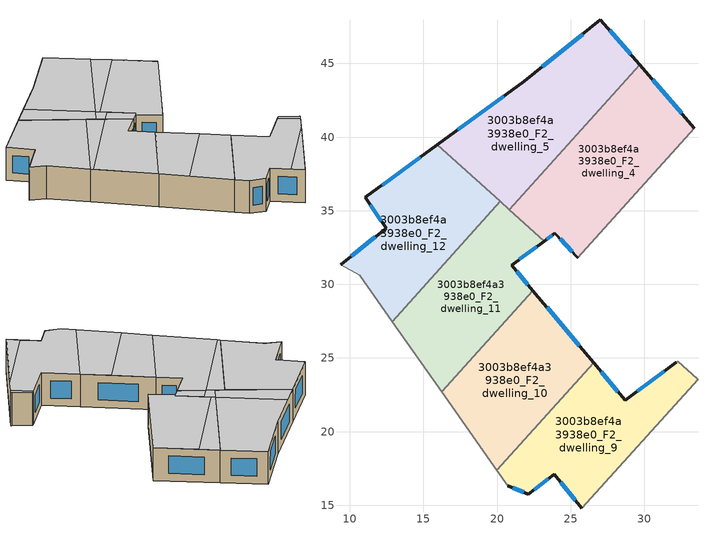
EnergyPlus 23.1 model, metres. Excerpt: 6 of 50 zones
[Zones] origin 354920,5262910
3003b8ef4a3938e0_F2_dwelling_10
 floor to 3003b8ef4a3938e0_F1_dwelling_10 (EU_floor_Construction): 22.44,29.58 26.56,24.67 19.99,17.38 16.24,22.7 z6
 wall outside (EU_wall_Construction): 26.56,24.67 22.44,29.58 z6:9
 wall to 3003b8ef4a3938e0_F2_dwelling_9 (EU_wall_Construction): 19.99,17.38 26.56,24.67 z6:9
 wall adiabatic (EU_wall_Construction): 16.24,22.7 19.99,17.38 z6:9
 wall to 3003b8ef4a3938e0_F2_dwelling_11 (EU_wall_Construction): 22.44,29.58 16.24,22.7 z6:9
 window (EU_Window_Construction): 25.59,25.83 23.41,28.43 z6.7:8.3
 ceiling to 3003b8ef4a3938e0_F3_dwelling_8 (EU_floor_Construction): 19.99,17.38 26.56,24.67 24.88,26.67 17.78,20.52 z9
 ceiling to 3003b8ef4a3938e0_F3_dwelling_9 (EU_floor_Construction): 24.88,26.67 22.44,29.58 16.24,22.7 17.78,20.52 z9
3003b8ef4a3938e0_F2_dwelling_11
 floor to 3003b8ef4a3938e0_F1_dwelling_11 (EU_floor_Construction): 23.2,32.94 20.98,31.31 22.44,29.58 16.24,22.7 12.88,27.48 20.22,35.63 z6
 wall outside (EU_wall_Construction): 22.44,29.58 20.98,31.31 23.2,32.94 z6:9
 wall adiabatic (EU_wall_Construction): 12.88,27.48 16.24,22.7 z6:9
 wall to 3003b8ef4a3938e0_F2_dwelling_12 (EU_wall_Construction): 20.22,35.63 12.88,27.48 z6:9
 wall to 3003b8ef4a3938e0_F2_dwelling_4 (EU_wall_Construction): 23.2,32.94 20.84,35.07 z6:9
 wall to 3003b8ef4a3938e0_F2_dwelling_5 (EU_wall_Construction): 20.84,35.07 20.22,35.63 z6:9
 window (EU_Window_Construction): 21.51,31.7 22.68,32.56 / 22.1,29.99 21.33,30.91 z6.7:8.3
 ceiling to 3003b8ef4a3938e0_F3_dwelling_9 (EU_floor_Construction): 22.44,29.58 20.98,31.31 23.2,32.95 21.41,34.55 13.02,27.28 16.24,22.7 z9
 ceiling to 3003b8ef4a3938e0_F3_dwelling_10 (EU_floor_Construction): 21.41,34.55 20.22,35.63 12.88,27.48 13.02,27.28 z9
3003b8ef4a3938e0_F2_dwelling_12
 floor to 3003b8ef4a3938e0_F1_dwelling_12 (EU_floor_Construction): 20.22,35.63 12.88,27.48 10.66,30.62 9.37,31.35 12.46,33.8 11.04,35.91 15.95,39.48 z6
 wall outside (EU_wall_Construction): 15.95,39.48 11.04,35.91 12.46,33.8 9.37,31.35 z6:9
 wall adiabatic (EU_wall_Construction): 9.37,31.35 10.66,30.62 12.88,27.48 z6:9
 wall to 3003b8ef4a3938e0_F2_dwelling_5 (EU_wall_Construction): 20.22,35.63 15.95,39.48 z6:9
 window (EU_Window_Construction): 11.37,35.41 12.13,34.3 / 14.79,38.64 12.19,36.75 / 11.74,33.23 10.09,31.92 z6.7:8.3
 ceiling to 3003b8ef4a3938e0_F3_dwelling_10 (EU_floor_Construction): 12.88,27.48 20.22,35.63 15.95,39.48 11.04,35.91 12.46,33.8 9.37,31.35 10.66,30.62 z9
3003b8ef4a3938e0_F2_dwelling_4
 floor to 3003b8ef4a3938e0_F1_dwelling_4 (EU_floor_Construction): 29.69,44.9 33.4,40.61 25.48,31.82 23.92,33.48 23.2,32.94 20.84,35.07 z6
 wall outside (EU_wall_Construction): 23.2,32.94 23.92,33.48 25.48,31.82 / 33.4,40.61 29.69,44.9 z6:9
 wall to 3003b8ef4a3938e0_F2_dwelling_5 (EU_wall_Construction): 29.69,44.9 20.84,35.07 z6:9
 wall to 3003b8ef4a3938e0_F2_dwelling_3 (EU_wall_Construction): 25.48,31.82 33.4,40.61 z6:9
 window (EU_Window_Construction): 23.37,33.07 23.75,33.35 / 32.53,41.62 30.56,43.89 / 24.29,33.09 25.12,32.21 z6.7:8.3
 ceiling to 3003b8ef4a3938e0_F3_dwelling_4 (EU_floor_Construction): 25.48,31.82 33.4,40.61 30.88,43.52 22.17,35.98 24.18,33.66 23.92,33.48 z9
 ceiling to 3003b8ef4a3938e0_F3_dwelling_9 (EU_floor_Construction): 24.17,33.67 22.55,35.54 21.41,34.55 23.2,32.95 z9
 ceiling to 3003b8ef4a3938e0_F3_dwelling_5 (EU_floor_Construction): 30.88,43.52 29.69,44.9 21.92,36.27 22.17,35.98 z9
 ceiling to 3003b8ef4a3938e0_F3_dwelling_10 (EU_floor_Construction): 22.55,35.54 21.92,36.27 20.84,35.07 21.41,34.55 z9
3003b8ef4a3938e0_F2_dwelling_5
 floor to 3003b8ef4a3938e0_F1_dwelling_5 (EU_floor_Construction): 27.02,47.98 29.69,44.9 20.84,35.07 15.95,39.48 21.85,43.78 z6
 wall outside (EU_wall_Construction): 29.69,44.9 27.02,47.98 21.85,43.78 15.95,39.48 z6:9
 window (EU_Window_Construction): 20.47,42.77 17.33,40.49 / 25.81,46.99 23.07,44.76 / 29.06,45.62 27.65,47.25 z6.7:8.3
 ceiling to 3003b8ef4a3938e0_F3_dwelling_5 (EU_floor_Construction): 21.92,36.27 29.69,44.9 27.02,47.98 21.85,43.78 17.91,40.91 z9
 ceiling to 3003b8ef4a3938e0_F3_dwelling_10 (EU_floor_Construction): 20.84,35.07 21.92,36.27 17.91,40.91 15.95,39.48 z9
3003b8ef4a3938e0_F2_dwelling_9
 floor to 3003b8ef4a3938e0_F1_dwelling_9 (EU_floor_Construction): 33.58,23.6 33.64,23.54 25.76,14.79 23.87,17.11 22.12,15.74 20.73,16.33 19.99,17.38 26.56,24.67 28.7,22.13 32.15,24.71 32.26,24.79 z6
 wall outside (EU_wall_Construction): 32.15,24.71 28.7,22.13 26.56,24.67 / 20.73,16.33 22.12,15.74 23.87,17.11 25.76,14.79 z6:9
 wall to 3003b8ef4a3938e0_F2_dwelling_2 (EU_wall_Construction): 33.64,23.54 33.58,23.6 32.26,24.79 32.15,24.71 z6:9
 wall to 3003b8ef4a3938e0_F2_dwelling_8 (EU_wall_Construction): 25.76,14.79 33.64,23.54 z6:9
 wall adiabatic (EU_wall_Construction): 19.99,17.38 20.73,16.33 z6:9
 window (EU_Window_Construction): 28.2,22.72 27.06,24.07 / 31.34,24.1 29.51,22.73 / 24.32,16.56 25.32,15.33 / 22.53,16.06 23.46,16.79 / 21.06,16.19 21.8,15.88 z6.7:8.3
 ceiling to 3003b8ef4a3938e0_F3_dwelling_8 (EU_floor_Construction): 32.26,22 33.29,23.14 32.02,24.61 28.7,22.13 26.56,24.67 19.99,17.38 20.73,16.33 22.12,15.74 23.87,17.11 25,15.72 z9
 ceiling to 3003b8ef4a3938e0_F3_dwelling_7 (EU_floor_Construction): 25.76,14.79 32.26,22 25,15.72 z9
 ceiling to 3003b8ef4a3938e0_F3_dwelling_2 (EU_floor_Construction): 33.29,23.14 33.64,23.54 33.62,23.57 32.26,24.79 32.02,24.61 z9
[Building]
EU S2 Campaign: North Axis=0; Terrain=City; Solar Distribution=FullExterior
[Site:Location]
Budapest.Ferenc.Liszt.Intl.AP: Latitude=47.437; Longitude=19.256; Time Zone=1; Elevation=185
[SizingPeriod:WeatherFileDays]
AnnualSizingPeriod: Begin Month=1; Begin Day of Month=1; End Month=12; End Day of Month=31; Day of Week for Start Day=Monday; Use Weather File Daylight Saving Period=No; Use Weather File Rain and Snow Indicators=No
[MATERIAL]
EU_InternalMass_Material: Roughness=MediumRough; Thickness=0.1; Conductivity=1; Density=1800; Specific Heat=900; Thermal Absorptance=0.9; Solar Absorptance=0.7; Visible Absorptance=0.7
[MATERIAL:NOMASS] Roughness=MediumRough; Thermal Absorptance=0.9; Solar Absorptance=0.7; Visible Absorptance=0.7
Name | Thermal Resistance
EU_wall_NoMass | 0.832559
EU_floor_NoMass | 0.872794
[WINDOWMATERIAL:SIMPLEGLAZINGSYSTEM]
EU_Window_SimpleGlazing: UFactor=2.79869; Solar Heat Gain Coefficient=0.75; Visible Transmittance=0.75
[CONSTRUCTION]
EU_wall_Construction: EU_wall_NoMass
EU_floor_Construction: EU_floor_NoMass
EU_Window_Construction: EU_Window_SimpleGlazing
EU_InternalMass_Construction: EU_InternalMass_Material
[ZONE] Type=1; Multiplier=1; Ceiling Height=autocalculate; Floor Area=autocalculate; Part of Total Floor Area=Yes
Name | Volume
3003b8ef4a3938e0_F2_dwelling_10 | 181.592
3003b8ef4a3938e0_F2_dwelling_11 | 181.597
3003b8ef4a3938e0_F2_dwelling_12 | 181.578
3003b8ef4a3938e0_F2_dwelling_4 | 211.85
3003b8ef4a3938e0_F2_dwelling_5 | 211.836
3003b8ef4a3938e0_F2_dwelling_9 | 181.282
[INTERNALMASS] Construction=EU_InternalMass_Construction
Name | Zone or ZoneList | Surface Area
3003b8ef4a3938e0_F2_dwelling_4_EU_InternalMass | 3003b8ef4a3938e0_F2_dwelling_4 | 70.6167
3003b8ef4a3938e0_F2_dwelling_5_EU_InternalMass | 3003b8ef4a3938e0_F2_dwelling_5 | 70.6119
3003b8ef4a3938e0_F2_dwelling_9_EU_InternalMass | 3003b8ef4a3938e0_F2_dwelling_9 | 60.4274
3003b8ef4a3938e0_F2_dwelling_10_EU_InternalMass | 3003b8ef4a3938e0_F2_dwelling_10 | 60.5305
3003b8ef4a3938e0_F2_dwelling_11_EU_InternalMass | 3003b8ef4a3938e0_F2_dwelling_11 | 60.5324
3003b8ef4a3938e0_F2_dwelling_12_EU_InternalMass | 3003b8ef4a3938e0_F2_dwelling_12 | 60.5262
[OTHEREQUIPMENT] Fuel Type=Electricity; Design Level Calculation Method=Watts/Area; Power per Zone Floor Area=1; Fraction Latent=0; Fraction Radiant=0; Fraction Lost=0; Carbon Dioxide Generation Rate=0; EndUse Subcategory=EU_Step8_InternalGains
Name | Zone or ZoneList or Space or SpaceList | Schedule
EU_Step8_InternalGain_3003b8ef4a3938e0_F2_dwelling_4_f000 | 3003b8ef4a3938e0_F2_dwelling_4 | EU_Step8_GainSchedule_3003b8ef4a3938e0_F2_dwelling_4_f000
EU_Step8_InternalGain_3003b8ef4a3938e0_F2_dwelling_5_f000 | 3003b8ef4a3938e0_F2_dwelling_5 | EU_Step8_GainSchedule_3003b8ef4a3938e0_F2_dwelling_5_f000
EU_Step8_InternalGain_3003b8ef4a3938e0_F2_dwelling_9_f000 | 3003b8ef4a3938e0_F2_dwelling_9 | EU_Step8_GainSchedule_3003b8ef4a3938e0_F2_dwelling_9_f000
EU_Step8_InternalGain_3003b8ef4a3938e0_F2_dwelling_10_f000 | 3003b8ef4a3938e0_F2_dwelling_10 | EU_Step8_GainSchedule_3003b8ef4a3938e0_F2_dwelling_10_f000
EU_Step8_InternalGain_3003b8ef4a3938e0_F2_dwelling_11_f000 | 3003b8ef4a3938e0_F2_dwelling_11 | EU_Step8_GainSchedule_3003b8ef4a3938e0_F2_dwelling_11_f000
EU_Step8_InternalGain_3003b8ef4a3938e0_F2_dwelling_12_f000 | 3003b8ef4a3938e0_F2_dwelling_12 | EU_Step8_GainSchedule_3003b8ef4a3938e0_F2_dwelling_12_f000
[ZONEVENTILATION:DESIGNFLOWRATE] Schedule=EU_AlwaysOn; Design Flow Rate Calculation Method=AirChanges/Hour; Air Changes per Hour=0.475469; Ventilation Type=Natural; Fan Pressure Rise=0; Fan Total Efficiency=1; Constant Term Coefficient=1; Temperature Term Coefficient=0; Velocity Term Coefficient=0; Velocity Squared Term Coefficient=0; Minimum Indoor Temperature=-100; Maximum Indoor Temperature=100; Delta Temperature=-100; Minimum Outdoor Temperature=-100; Maximum Outdoor Temperature=100; Maximum Wind Speed=40
Name | Zone or ZoneList or Space or SpaceList
EU_ConstantAir_3003b8ef4a3938e0_F2_dwelling_4 | 3003b8ef4a3938e0_F2_dwelling_4
EU_ConstantAir_3003b8ef4a3938e0_F2_dwelling_5 | 3003b8ef4a3938e0_F2_dwelling_5
EU_ConstantAir_3003b8ef4a3938e0_F2_dwelling_9 | 3003b8ef4a3938e0_F2_dwelling_9
EU_ConstantAir_3003b8ef4a3938e0_F2_dwelling_10 | 3003b8ef4a3938e0_F2_dwelling_10
EU_ConstantAir_3003b8ef4a3938e0_F2_dwelling_11 | 3003b8ef4a3938e0_F2_dwelling_11
EU_ConstantAir_3003b8ef4a3938e0_F2_dwelling_12 | 3003b8ef4a3938e0_F2_dwelling_12
[HVACTEMPLATE:ZONE:IDEALLOADSAIRSYSTEM] System Availability Schedule=EU_AlwaysOn; Maximum Heating Supply Air Temperature=50; Minimum Cooling Supply Air Temperature=13; Maximum Heating Supply Air Humidity Ratio=0.0156; Minimum Cooling Supply Air Humidity Ratio=0.0077; Heating Limit=NoLimit; Cooling Limit=NoLimit; Heating Availability Schedule=EU_AlwaysOn; Cooling Availability Schedule=EU_CoolingOff; Dehumidification Control Type=ConstantSensibleHeatRatio; Cooling Sensible Heat Ratio=0.7; Dehumidification Setpoint=60; Humidification Control Type=None; Humidification Setpoint=30; Outdoor Air Method=None; Outdoor Air Flow Rate per Person=0.00944; Outdoor Air Flow Rate per Zone Floor Area=0; Outdoor Air Flow Rate per Zone=0; Demand Controlled Ventilation Type=None; Outdoor Air Economizer Type=NoEconomizer; Heat Recovery Type=None; Sensible Heat Recovery Effectiveness=0.7; Latent Heat Recovery Effectiveness=0.65
Name | Template Thermostat
3003b8ef4a3938e0_F2_dwelling_4 | EU_HeatOnly_3003b8ef4a3938e0_F2_dwelling_4
3003b8ef4a3938e0_F2_dwelling_5 | EU_HeatOnly_3003b8ef4a3938e0_F2_dwelling_5
3003b8ef4a3938e0_F2_dwelling_9 | EU_HeatOnly_3003b8ef4a3938e0_F2_dwelling_9
3003b8ef4a3938e0_F2_dwelling_10 | EU_HeatOnly_3003b8ef4a3938e0_F2_dwelling_10
3003b8ef4a3938e0_F2_dwelling_11 | EU_HeatOnly_3003b8ef4a3938e0_F2_dwelling_11
3003b8ef4a3938e0_F2_dwelling_12 | EU_HeatOnly_3003b8ef4a3938e0_F2_dwelling_12
[SIZING:ZONE] Zone Cooling Design Supply Air Temperature Input Method=SupplyAirTemperature; Zone Cooling Design Supply Air Temperature=13; Zone Heating Design Supply Air Temperature Input Method=SupplyAirTemperature; Zone Heating Design Supply Air Temperature=50; Zone Cooling Design Supply Air Humidity Ratio=0.008; Zone Heating Design Supply Air Humidity Ratio=0.008; Cooling Design Air Flow Method=DesignDay; Cooling Design Air Flow Rate=0; Cooling Minimum Air Flow per Zone Floor Area=0.000762; Cooling Minimum Air Flow=0; Cooling Minimum Air Flow Fraction=0.2; Heating Design Air Flow Method=DesignDay; Heating Design Air Flow Rate=0; Heating Maximum Air Flow per Zone Floor Area=0.002032; Heating Maximum Air Flow=0.141576; Heating Maximum Air Flow Fraction=0.3; Account for Dedicated Outdoor Air System=No; Dedicated Outdoor Air System Control Strategy=NeutralSupplyAir; Dedicated Outdoor Air Low Setpoint Temperature for Design=autosize; Dedicated Outdoor Air High Setpoint Temperature for Design=autosize; Zone Load Sizing Method=Sensible Load Only No Latent Load; Zone Latent Cooling Design Supply Air Humidity Ratio Input Method=HumidityRatioDifference; Zone Cooling Design Supply Air Humidity Ratio Difference=0.005; Zone Latent Heating Design Supply Air Humidity Ratio Input Method=HumidityRatioDifference; Zone Humidification Design Supply Air Humidity Ratio Difference=0.005
3003b8ef4a3938e0_F2_dwelling_4; 3003b8ef4a3938e0_F2_dwelling_5; 3003b8ef4a3938e0_F2_dwelling_9; 3003b8ef4a3938e0_F2_dwelling_10; 3003b8ef4a3938e0_F2_dwelling_11; 3003b8ef4a3938e0_F2_dwelling_12
[SCHEDULE:CONSTANT]
Name | Hourly Value
EU_AlwaysOn | 1
EU_CoolingOff | 0
[SCHEDULE:FILE] Column Number=1; Rows to Skip at Top=0; Number of Hours of Data=8760; Column Separator=Comma; Interpolate to Timestep=No; Minutes per Item=60; Adjust Schedule for Daylight Savings=Yes
Name | File
EU_Step8_GainSchedule_3003b8ef4a3938e0_F2_dwelling_4_f000 | ../../schedules/3003b8ef4a3938e0/3003b8ef4a3938e0_F2_dwelling_4_f000_gain.csv
EU_Step8_GainSchedule_3003b8ef4a3938e0_F2_dwelling_5_f000 | ../../schedules/3003b8ef4a3938e0/3003b8ef4a3938e0_F2_dwelling_5_f000_gain.csv
EU_Step8_GainSchedule_3003b8ef4a3938e0_F2_dwelling_9_f000 | ../../schedules/3003b8ef4a3938e0/3003b8ef4a3938e0_F2_dwelling_9_f000_gain.csv
EU_Step8_GainSchedule_3003b8ef4a3938e0_F2_dwelling_10_f000 | ../../schedules/3003b8ef4a3938e0/3003b8ef4a3938e0_F2_dwelling_10_f000_gain.csv
EU_Step8_GainSchedule_3003b8ef4a3938e0_F2_dwelling_11_f000 | ../../schedules/3003b8ef4a3938e0/3003b8ef4a3938e0_F2_dwelling_11_f000_gain.csv
EU_Step8_GainSchedule_3003b8ef4a3938e0_F2_dwelling_12_f000 | ../../schedules/3003b8ef4a3938e0/3003b8ef4a3938e0_F2_dwelling_12_f000_gain.csv
